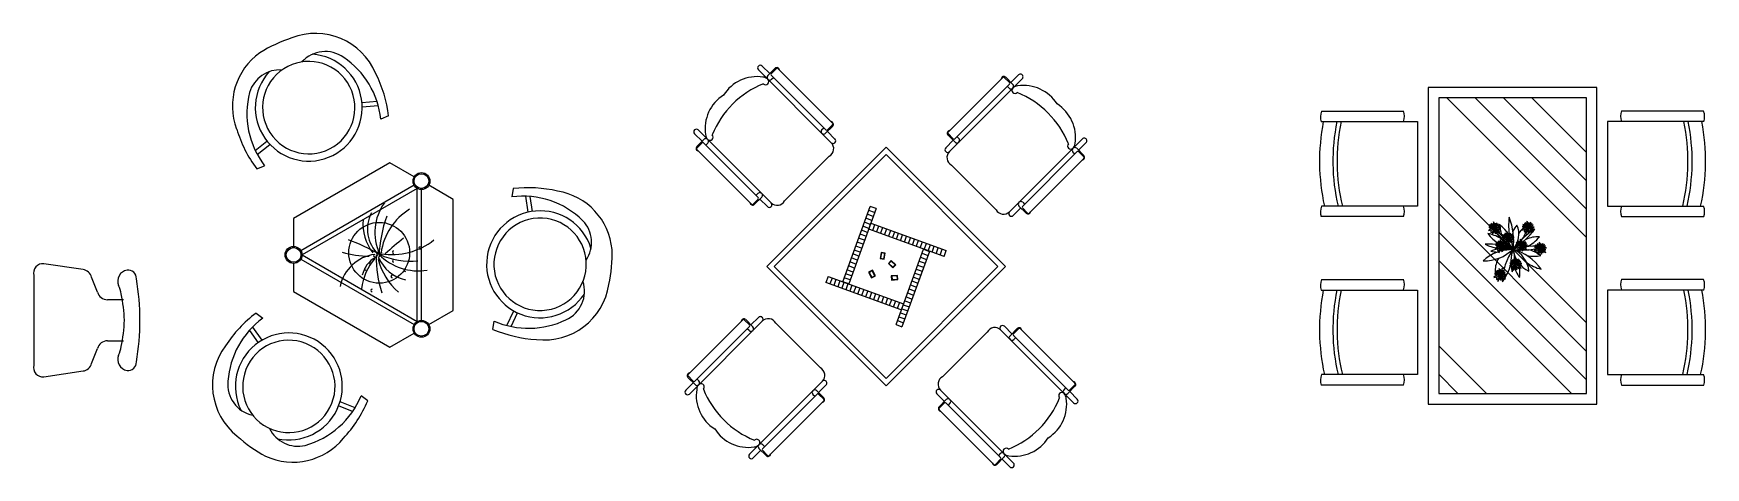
# Model space of a CAD drawing. Header units: inches. Extents: x 10.6 to 53.1, y 11.1 to 35.9.
# Drawn here: x 15.12 to 23.05, y 26.01 to 28.07 of the extents above; entities that cross this region are included whole.
import ezdxf

# ---------------------------------------------------------------- set-up
doc = ezdxf.new("R2010")
doc.units = ezdxf.units.IN
doc.header["$MEASUREMENT"] = 0
for name, color, linetype in [('02', 2, 'Continuous'), ('4', 4, 'Continuous'), ('8', 8, 'Continuous')]:
    doc.layers.add(name, color=color, linetype=linetype)

msp = doc.modelspace()

# ---------------------------------------------------------------- hatches: boundary and pattern name
at = {"layer": '8'}
h = msp.add_hatch(dxfattribs=at)
h.set_pattern_fill('ANSI34', color=256, scale=0.03, angle=180, style=0)
h.set_pattern_definition([(135, (45.5695, 44.8343), (0.404112, 0.404112), []), (135, (45.4348, 44.8343), (0.404112, 0.404112), []), (135, (45.3001, 44.8343), (0.404112, 0.404112), []), (135, (45.1654, 44.8343), (0.404112, 0.404112), [])])
h.paths.add_polyline_path([(22.486, 27.765), (21.786, 27.765), (21.786, 26.365), (22.486, 26.365)])

# ---------------------------------------------------------------- linework, layer by layer
at = {"layer": '02'}
for p, q in [((18.5781, 27.9162), (18.6141, 27.8803)), ((18.906, 27.553), (18.5605, 27.8985)), ((18.6052, 27.8714), (18.6392, 27.9054)), ((18.6213, 27.8801), (18.646, 27.9049)), ((18.8805, 27.6138), (18.6213, 27.873)), ((18.6229, 27.8537), (18.6317, 27.8626)), ((18.9123, 27.6457), (18.6531, 27.9049)), ((19.4598, 27.6036), (19.719, 27.8628)), ((19.4662, 27.511), (19.8117, 27.8565)), ((19.4917, 27.5718), (19.7509, 27.831)), ((19.7509, 27.8381), (19.7261, 27.8628)), ((19.7669, 27.8294), (19.733, 27.8633)), ((19.794, 27.8742), (19.7581, 27.8382)), ((16.7524, 27.7482), (16.6812, 27.7418)), ((19.7492, 27.8117), (19.7404, 27.8206)), ((16.7585, 27.728), (16.6822, 27.7211)), ((16.8073, 27.68), (16.7703, 27.6651)), ((21.2299, 27.7029), (21.6193, 27.7029)), ((23.0421, 27.7029), (22.6528, 27.7029)), ((18.2579, 27.5958), (18.2938, 27.5599)), ((18.6211, 27.268), (18.2755, 27.6135)), ((18.8612, 27.6155), (18.8701, 27.6243)), ((18.8789, 27.5978), (18.9128, 27.6317)), ((18.8876, 27.6138), (18.9123, 27.6386)), ((18.9237, 27.5707), (18.8877, 27.6066)), ((19.4933, 27.5557), (19.4594, 27.5897)), ((19.4846, 27.5718), (19.4598, 27.5965)), ((21.2292, 27.6529), (21.6853, 27.6529)), ((21.6853, 27.6529), (21.6853, 27.2529)), ((22.5868, 27.6529), (22.5868, 27.2529)), ((23.0429, 27.6529), (22.5868, 27.6529)), ((16.1748, 27.5165), (16.2307, 27.5611)), ((16.1845, 27.4977), (16.2443, 27.5454)), ((18.3026, 27.5687), (18.2687, 27.5348)), ((18.2939, 27.5527), (18.2692, 27.5279)), ((18.5284, 27.2617), (18.2692, 27.5209)), ((18.5602, 27.2935), (18.301, 27.5527)), ((18.3203, 27.5511), (18.3115, 27.5422)), ((19.1658, 27.5319), (18.6002, 26.9662)), ((19.7315, 26.9662), (19.1658, 27.5319)), ((19.4485, 27.5286), (19.4845, 27.5646)), ((19.511, 27.5734), (19.5021, 27.5822)), ((19.7512, 27.226), (20.0967, 27.5715)), ((19.812, 27.2515), (20.0712, 27.5107)), ((20.0696, 27.5268), (20.1035, 27.4928)), ((20.0783, 27.5107), (20.103, 27.486)), ((20.1143, 27.5539), (20.0784, 27.5179)), ((16.1823, 27.4292), (16.2193, 27.444)), ((16.8131, 27.458), (16.3569, 27.1946)), ((16.9285, 27.3914), (16.8131, 27.458)), ((18.6847, 27.2777), (18.8964, 27.4894)), ((19.4758, 27.4473), (19.6876, 27.2356)), ((19.8438, 27.2197), (20.103, 27.4789)), ((20.0519, 27.5091), (20.0608, 27.5003)), ((16.9285, 27.3514), (16.3915, 27.0414)), ((17.1131, 27.2848), (16.9978, 27.3514)), ((16.9431, 27.3368), (16.3969, 27.0214)), ((16.9431, 26.706), (16.9431, 27.3368)), ((16.9631, 26.7114), (16.9631, 27.3314)), ((17.1131, 26.758), (17.1131, 27.2848)), ((17.3975, 27.3355), (17.3919, 27.296)), ((17.4558, 27.2994), (17.4672, 27.2237)), ((17.4769, 27.2983), (17.4876, 27.2276)), ((18.5602, 27.2864), (18.5355, 27.2617)), ((18.5763, 27.2951), (18.5424, 27.2612)), ((18.5586, 27.3128), (18.5498, 27.304)), ((18.6034, 27.2504), (18.5675, 27.2863)), ((16.3569, 27.1946), (16.3569, 27.0614)), ((18.9604, 26.8943), (19.0903, 27.2514)), ((19.1185, 27.2412), (18.9886, 26.8841)), ((19.098, 27.1848), (19.0698, 27.195)), ((19.1049, 27.2036), (19.0767, 27.2138)), ((19.1117, 27.2224), (19.0835, 27.2326)), ((19.1185, 27.2412), (19.0903, 27.2514)), ((19.7689, 27.2083), (19.8048, 27.2443)), ((19.796, 27.2531), (19.8299, 27.2192)), ((19.812, 27.2444), (19.8368, 27.2197)), ((19.8136, 27.2708), (19.8225, 27.262)), ((21.6198, 27.2029), (21.2291, 27.2029)), ((21.6853, 27.2529), (21.23, 27.2529)), ((22.5868, 27.2529), (23.0421, 27.2529)), ((22.6522, 27.2029), (23.0429, 27.2029)), ((19.0707, 27.1096), (19.0425, 27.1199)), ((19.0775, 27.1284), (19.0493, 27.1387)), ((19.0843, 27.1472), (19.0561, 27.1575)), ((19.0912, 27.166), (19.063, 27.1762)), ((19.0837, 27.1434), (19.094, 27.1716)), ((19.4408, 27.0135), (19.0837, 27.1434)), ((19.094, 27.1716), (19.4511, 27.0417)), ((19.1025, 27.1366), (19.1128, 27.1648)), ((19.1213, 27.1298), (19.1316, 27.158)), ((19.1401, 27.1229), (19.1504, 27.1511)), ((19.1589, 27.1161), (19.1692, 27.1443)), ((19.1777, 27.1092), (19.188, 27.1374)), ((19.1965, 27.1024), (19.2068, 27.1306)), ((19.2153, 27.0956), (19.2256, 27.1238)), ((19.2341, 27.0887), (19.2444, 27.1169)), ((19.0433, 27.0344), (19.0151, 27.0447)), ((19.0501, 27.0532), (19.0219, 27.0635)), ((19.057, 27.072), (19.0288, 27.0823)), ((19.0638, 27.0908), (19.0356, 27.1011)), ((19.1425, 27.0337), (19.1373, 27.0042)), ((19.1622, 27.0302), (19.1425, 27.0337)), ((19.2131, 26.6912), (19.3431, 27.0483)), ((19.3713, 27.038), (19.2413, 26.6809)), ((19.2529, 27.0819), (19.2632, 27.1101)), ((19.2717, 27.075), (19.2819, 27.1032)), ((19.2905, 27.0682), (19.3007, 27.0964)), ((19.3093, 27.0614), (19.3195, 27.0896)), ((19.3281, 27.0545), (19.3383, 27.0827)), ((19.3431, 27.0483), (19.3713, 27.038)), ((19.3469, 27.0477), (19.3571, 27.0759)), ((19.3657, 27.0408), (19.3759, 27.069)), ((19.3844, 27.034), (19.3947, 27.0622)), ((19.4032, 27.0272), (19.4135, 27.0553)), ((19.422, 27.0203), (19.4323, 27.0485)), ((19.4408, 27.0135), (19.4511, 27.0417)), ((15.3585, 26.9518), (15.1733, 26.9799)), ((16.3569, 26.9814), (16.3569, 26.8482)), ((16.3915, 27.0014), (16.9285, 26.6914)), ((16.3969, 27.0214), (16.9431, 26.706)), ((18.6002, 26.9662), (19.1658, 26.4005)), ((19.0159, 26.9593), (18.9877, 26.9695)), ((19.0228, 26.9781), (18.9946, 26.9883)), ((19.0296, 26.9968), (19.0014, 27.0071)), ((19.0365, 27.0156), (19.0083, 27.0259)), ((19.1373, 27.0042), (19.157, 27.0007)), ((19.1441, 27.0314), (19.1396, 27.0058)), ((19.1396, 27.0058), (19.1554, 27.003)), ((19.1599, 27.0286), (19.1441, 27.0314)), ((19.1554, 27.003), (19.1599, 27.0286)), ((19.157, 27.0007), (19.1622, 27.0302)), ((19.1658, 26.4005), (19.7315, 26.9662)), ((19.1908, 26.9955), (19.1767, 26.9813)), ((19.1767, 26.9813), (19.1979, 26.9601)), ((19.1908, 26.9926), (19.1795, 26.9813)), ((19.1795, 26.9813), (19.1979, 26.9629)), ((19.212, 26.9743), (19.1908, 26.9955)), ((19.2092, 26.9743), (19.1908, 26.9926)), ((19.1979, 26.9629), (19.2092, 26.9743)), ((19.1979, 26.9601), (19.212, 26.9743)), ((19.3157, 26.9731), (19.3439, 26.9628)), ((19.3226, 26.9919), (19.3508, 26.9816)), ((19.3294, 27.0107), (19.3576, 27.0004)), ((19.3363, 27.0295), (19.3645, 27.0192)), ((15.1251, 26.9236), (15.1251, 26.4997)), ((15.4269, 26.8451), (15.3987, 26.9156)), ((18.8909, 26.9189), (18.8806, 26.8907)), ((19.2377, 26.7607), (18.8806, 26.8907)), ((18.8909, 26.9189), (19.2479, 26.7889)), ((18.9096, 26.912), (18.8994, 26.8838)), ((18.9284, 26.9052), (18.9182, 26.877)), ((18.9472, 26.8984), (18.937, 26.8702)), ((18.966, 26.8915), (18.9558, 26.8633)), ((18.9886, 26.8841), (18.9604, 26.8943)), ((18.9954, 26.9029), (18.9672, 26.9131)), ((19.0023, 26.9217), (18.9741, 26.9319)), ((18.9848, 26.8847), (18.9746, 26.8565)), ((19.0091, 26.9405), (18.9809, 26.9507)), ((19.0036, 26.8778), (18.9934, 26.8496)), ((19.101, 26.9487), (19.0834, 26.9392)), ((19.0834, 26.9392), (19.0975, 26.9128)), ((19.1002, 26.946), (19.0861, 26.9384)), ((19.0861, 26.9384), (19.0984, 26.9155)), ((19.0975, 26.9128), (19.1152, 26.9222)), ((19.0984, 26.9155), (19.1125, 26.9231)), ((19.1125, 26.9231), (19.1002, 26.946)), ((19.1152, 26.9222), (19.101, 26.9487)), ((19.2207, 26.9245), (19.1908, 26.9223)), ((19.1908, 26.9223), (19.1923, 26.9024)), ((19.1923, 26.9024), (19.2222, 26.9046)), ((19.2189, 26.9224), (19.193, 26.9205)), ((19.193, 26.9205), (19.1942, 26.9045)), ((19.1942, 26.9045), (19.2201, 26.9064)), ((19.2201, 26.9064), (19.2189, 26.9224)), ((19.2222, 26.9046), (19.2207, 26.9245)), ((19.2815, 26.8791), (19.3097, 26.8689)), ((19.2884, 26.8979), (19.3166, 26.8877)), ((19.2952, 26.9167), (19.3234, 26.9065)), ((19.3021, 26.9355), (19.3303, 26.9252)), ((19.3089, 26.9543), (19.3371, 26.944)), ((21.2299, 26.9048), (21.6193, 26.9048)), ((23.0421, 26.9048), (22.6528, 26.9048)), ((15.5501, 26.8089), (15.4751, 26.8089)), ((16.3569, 26.8482), (16.8131, 26.5848)), ((19.0224, 26.871), (19.0121, 26.8428)), ((19.0412, 26.8642), (19.0309, 26.836)), ((19.06, 26.8573), (19.0497, 26.8291)), ((19.0788, 26.8505), (19.0685, 26.8223)), ((19.0976, 26.8436), (19.0873, 26.8154)), ((19.1164, 26.8368), (19.1061, 26.8086)), ((19.1352, 26.8299), (19.1249, 26.8018)), ((19.154, 26.8231), (19.1437, 26.7949)), ((19.1728, 26.8163), (19.1625, 26.7881)), ((19.1916, 26.8094), (19.1813, 26.7812)), ((19.2103, 26.8026), (19.2001, 26.7744)), ((19.2542, 26.8039), (19.2824, 26.7937)), ((19.261, 26.8227), (19.2892, 26.8125)), ((19.2679, 26.8415), (19.2961, 26.8313)), ((19.2747, 26.8603), (19.3029, 26.8501)), ((21.2292, 26.8548), (21.6853, 26.8548)), ((21.6853, 26.8548), (21.6853, 26.4548)), ((23.0429, 26.8548), (22.5868, 26.8548)), ((22.5868, 26.8548), (22.5868, 26.4548)), ((16.1791, 26.7458), (16.2104, 26.7212)), ((16.9978, 26.6914), (17.1131, 26.758)), ((17.3682, 26.6871), (17.4004, 26.7566)), ((17.3888, 26.6822), (17.4189, 26.7471)), ((18.5613, 26.7255), (18.5254, 26.6896)), ((19.2291, 26.7957), (19.2189, 26.7676)), ((19.2268, 26.7288), (19.255, 26.7185)), ((19.2337, 26.7476), (19.2619, 26.7373)), ((19.2479, 26.7889), (19.2377, 26.7607)), ((19.2405, 26.7664), (19.2687, 26.7561)), ((19.2473, 26.7852), (19.2755, 26.7749)), ((16.1474, 26.6641), (16.1885, 26.6056)), ((16.1619, 26.6795), (16.206, 26.6169)), ((16.8131, 26.5848), (16.9285, 26.6514)), ((17.3022, 26.6688), (17.3079, 26.7082)), ((18.4864, 26.7142), (18.2272, 26.4549)), ((18.579, 26.7078), (18.2335, 26.3623)), ((18.5182, 26.6824), (18.259, 26.4231)), ((18.5182, 26.6894), (18.4934, 26.7142)), ((18.5342, 26.6807), (18.5003, 26.7147)), ((18.5166, 26.663), (18.5077, 26.6719)), ((18.8544, 26.4865), (18.6426, 26.6982)), ((19.2131, 26.6912), (19.2413, 26.6809)), ((19.22, 26.71), (19.2482, 26.6997)), ((19.6455, 26.6562), (19.4338, 26.4444)), ((19.7091, 26.6658), (20.0547, 26.3203)), ((19.7268, 26.6835), (19.7627, 26.6476)), ((19.7539, 26.6387), (19.7878, 26.6727)), ((19.77, 26.6474), (19.7947, 26.6722)), ((19.77, 26.6403), (20.0292, 26.3811)), ((19.8018, 26.6722), (20.061, 26.413)), ((15.3987, 26.5077), (15.4269, 26.5782)), ((15.4751, 26.6144), (15.5501, 26.6144)), ((19.7716, 26.621), (19.7804, 26.6299)), ((15.1733, 26.4434), (15.3585, 26.4715)), ((18.2158, 26.38), (18.2518, 26.4159)), ((18.2606, 26.4071), (18.2267, 26.441)), ((18.2519, 26.4231), (18.2272, 26.4479)), ((18.2783, 26.4247), (18.2694, 26.4336)), ((18.864, 26.4229), (18.5185, 26.0774)), ((18.8817, 26.4052), (18.8457, 26.3693)), ((20.0363, 26.3811), (20.061, 26.4059)), ((21.6198, 26.4048), (21.2291, 26.4048)), ((21.6853, 26.4548), (21.23, 26.4548)), ((22.5868, 26.4548), (23.0421, 26.4548)), ((22.6522, 26.4048), (23.0429, 26.4048)), ((16.6484, 26.2975), (16.5771, 26.3255)), ((16.7088, 26.3299), (16.6774, 26.3545)), ((18.8385, 26.3621), (18.5793, 26.1028)), ((18.8703, 26.3302), (18.6111, 26.071)), ((18.8192, 26.3604), (18.8281, 26.3516)), ((18.8369, 26.3781), (18.8708, 26.3442)), ((18.8456, 26.3621), (18.8703, 26.3373)), ((19.4065, 26.3631), (19.4424, 26.3272)), ((19.4513, 26.3361), (19.4173, 26.3021)), ((19.4242, 26.3808), (19.7697, 26.0353)), ((20.0099, 26.3828), (20.0187, 26.3916)), ((20.0276, 26.3651), (20.0615, 26.399)), ((20.0723, 26.338), (20.0364, 26.3739)), ((16.6369, 26.2798), (16.5703, 26.3058)), ((19.4426, 26.32), (19.4178, 26.2952)), ((19.4178, 26.2882), (19.6771, 26.029)), ((19.4497, 26.32), (19.7089, 26.0608)), ((19.469, 26.3184), (19.4601, 26.3095)), ((18.5362, 26.0597), (18.5721, 26.0956)), ((18.5633, 26.1044), (18.5972, 26.0705)), ((18.5793, 26.0957), (18.6041, 26.071)), ((18.5809, 26.1221), (18.5898, 26.1133)), ((19.7089, 26.0537), (19.6842, 26.029)), ((19.725, 26.0624), (19.691, 26.0285)), ((19.7073, 26.0801), (19.6984, 26.0713)), ((19.752, 26.0177), (19.7161, 26.0536))]:
    msp.add_line(p, q, dxfattribs=at)
for points in [[(22.536, 27.815), (21.736, 27.815), (21.736, 26.315), (22.536, 26.315)], [(22.486, 27.765), (21.786, 27.765), (21.786, 26.365), (22.486, 26.365)], [(19.1658, 26.4358), (19.6962, 26.9662), (19.1658, 27.4965), (18.6355, 26.9662)]]:
    msp.add_lwpolyline(points, close=True, dxfattribs=at)
for points in [[(16.762, 27.0434, 1), (16.762, 27.0314)], [(16.8312, 27.0407, 1), (16.8312, 27.0287)], [(16.9566, 27.06, 1), (16.9566, 27.048)], [(16.6993, 26.961, 1), (16.6993, 26.949)], [(16.7223, 26.9885, 1), (16.7223, 26.9765)], [(16.7422, 27.0242, 1), (16.7422, 27.0122)], [(16.7553, 27.0297, 1), (16.7553, 27.0177)], [(16.7652, 27.0132, 1), (16.7652, 27.0012)], [(16.7751, 27.0325, 1), (16.7751, 27.0205)], [(16.8312, 26.9995, 1), (16.8312, 26.9875)], [(16.8873, 26.9555, 1), (16.8873, 26.9435)], [(16.8246, 26.9252, 1), (16.8246, 26.9132)], [(16.729, 26.8593, 1), (16.729, 26.8473)]]:
    msp.add_lwpolyline(points, format="xyb", dxfattribs=at)
for centre, radius in [((16.9631, 27.3714), 0.04), ((16.9631, 27.3714), 0.035), ((16.7629, 27.0315), 0.1443), ((16.3569, 27.0214), 0.04), ((16.3569, 27.0214), 0.035), ((16.9631, 26.6714), 0.04), ((16.9631, 26.6714), 0.035)]:
    msp.add_circle(centre, radius, dxfattribs=at)
for centre, radius, start, end in [((16.4611, 27.7616), 0.3092, 22.97717, 111.45183), ((16.5586, 27.3956), 0.6868, 107.85703, 121.73529), ((16.5074, 27.8367), 0.1485, 54.01973, 138.22197), ((16.3761, 27.7275), 0.3092, 125.33009, 200.74769), ((16.4288, 27.7192), 0.2534, 137.6433, 86.08157), ((16.4288, 27.7192), 0.2189, 122.76845, 122.76689), ((16.3681, 27.6217), 0.4046, 6.15858, 55.9428), ((18.5693, 27.9073), 0.0125, 45.0051, 225.0051), ((18.648, 27.8965), 0.0125, 4.46931, 135.0051), ((18.6496, 27.9013), 0.005, 45.0051, 135.0051), ((16.2907, 27.7498), 0.1485, 85.50289, 163.62942), ((16.2157, 27.6103), 0.5957, 6.71869, 27.16991), ((18.7498, 27.4243), 0.4406, 112.10018, 157.91003), ((18.554, 27.6787), 0.1875, 81.33147, 147.78906), ((18.5801, 27.8286), 0.0356, 45.0051, 86.3577), ((18.5946, 27.8431), 0.015, 225.0051, 45.0051), ((18.6141, 27.8626), 0.0125, 135.0051, 315.0051), ((18.6248, 27.8766), 0.005, 135.0051, 225.0051), ((19.7241, 27.8545), 0.0125, 45.0051, 175.45707), ((19.7226, 27.8593), 0.005, 45.0051, 135.0051), ((19.7581, 27.8206), 0.0125, 225.0051, 45.0051), ((19.7473, 27.8346), 0.005, 315.0051, 45.0051), ((19.8028, 27.8653), 0.0125, 315.0051, 135.0051), ((16.54, 27.6907), 0.4046, 165.55248, 217.56629), ((18.4953, 27.62), 0.1875, 122.21699, 188.70363), ((19.7775, 27.8011), 0.015, 135.0051, 315.0051), ((19.7921, 27.7866), 0.0356, 93.5955, 135.0051), ((19.6224, 27.3822), 0.4406, 22.10018, 67.91003), ((19.8182, 27.6367), 0.1875, 32.21699, 98.70363), ((19.8769, 27.578), 0.1875, 351.33147, 57.78906), ((21.3033, 27.6768), 0.0779, 160.45349, 197.9116), ((21.5457, 27.6775), 0.0779, 342.27744, 19.7376), ((22.7264, 27.6775), 0.0779, 160.2624, 197.72256), ((22.9688, 27.6768), 0.0779, 342.0884, 19.54651), ((16.6581, 27.7878), 0.5957, 196.55496, 217.00617), ((18.2667, 27.6047), 0.0125, 45.0051, 225.0051), ((18.3455, 27.5939), 0.0356, 183.5955, 225.0051), ((18.3309, 27.5794), 0.015, 225.0051, 45.0051), ((18.8701, 27.6066), 0.0125, 135.0051, 315.0051), ((18.8841, 27.6174), 0.005, 225.0051, 315.0051), ((18.904, 27.6406), 0.0125, 315.0051, 85.45708), ((18.9088, 27.6421), 0.005, 315.0051, 45.0051), ((19.4682, 27.5985), 0.0125, 94.4693, 225.0051), ((19.4634, 27.6001), 0.005, 135.0051, 225.0051), ((22.2048, 27.4651), 0.9839, 168.99821, 192.45616), ((22.2182, 27.4651), 0.9339, 168.40125, 193.13464), ((22.2182, 27.4651), 0.9139, 168.14378, 193.42739), ((22.0539, 27.4651), 0.9139, 346.57261, 11.85622), ((22.0539, 27.4651), 0.9339, 346.86536, 11.59875), ((22.0673, 27.4651), 0.9839, 347.54384, 11.00179), ((18.2775, 27.526), 0.0125, 135.0051, 265.45707), ((18.2727, 27.5244), 0.005, 135.0051, 225.0051), ((18.2975, 27.5492), 0.005, 45.0051, 135.0051), ((18.3115, 27.5599), 0.0125, 315.0051, 135.0051), ((18.8777, 27.5247), 0.04, 297.84757, 45.0051), ((18.9148, 27.5619), 0.0125, 225.0051, 45.0051), ((19.4574, 27.5198), 0.0125, 135.0051, 315.0051), ((19.4945, 27.4827), 0.04, 135.0051, 242.17106), ((19.4881, 27.5753), 0.005, 225.0051, 315.0051), ((19.5021, 27.5646), 0.0125, 225.0051, 45.0051), ((20.0413, 27.5374), 0.015, 135.0051, 315.0051), ((20.0608, 27.5179), 0.0125, 45.0051, 225.0051), ((20.0267, 27.552), 0.0356, 315.0051, 356.3577), ((20.0748, 27.5072), 0.005, 45.0051, 135.0051), ((20.1055, 27.5627), 0.0125, 315.0051, 135.0051), ((20.0947, 27.484), 0.0125, 274.46931, 45.0051), ((20.0995, 27.4825), 0.005, 315.0051, 45.0051), ((17.4452, 26.8949), 0.4046, 45.55248, 97.56629), ((17.4702, 26.7442), 0.5957, 76.55496, 97.00617), ((17.559, 27.0184), 0.3092, 5.33009, 80.74769), ((18.5675, 27.304), 0.0125, 315.0051, 135.0051), ((18.5567, 27.29), 0.005, 315.0051, 45.0051), ((18.6493, 27.2963), 0.04, 225.0051, 332.17106), ((19.8048, 27.2619), 0.0125, 45.0051, 225.0051), ((16.8761, 27.145), 0.1688, 152.99086, 225.91017), ((16.9764, 27.1284), 0.2344, 143.32313, 205.76326), ((17.4037, 26.9911), 0.6422, 160.5249, 177.82437), ((17.0564, 26.9927), 0.2873, 121.31505, 172.13779), ((17.5254, 26.977), 0.2534, 17.6433, 326.08157), ((17.5254, 26.977), 0.2189, 2.76845, 2.76689), ((18.5335, 27.27), 0.0125, 184.4693, 315.0051), ((18.532, 27.2652), 0.005, 225.0051, 315.0051), ((18.6122, 27.2592), 0.0125, 225.0051, 45.0051), ((19.7229, 27.2543), 0.04, 207.84757, 315.0051), ((19.76, 27.2172), 0.0125, 135.0051, 315.0051), ((19.8156, 27.2479), 0.005, 135.0051, 225.0051), ((19.8387, 27.228), 0.0125, 225.0051, 355.45708), ((19.8403, 27.2232), 0.005, 225.0051, 315.0051), ((21.3033, 27.2266), 0.0779, 160.2624, 197.72256), ((21.5457, 27.2265), 0.0779, 342.27744, 19.7376), ((22.7264, 27.2265), 0.0779, 160.2624, 197.72256), ((22.9688, 27.2266), 0.0779, 342.27744, 19.7376), ((16.9183, 27.1719), 0.2328, 175.87406, 216.95584), ((17.621, 27.0812), 0.1485, 325.50289, 43.62942), ((16.7233, 27.5053), 0.4899, 253.85612, 269.11051), ((16.3444, 26.3292), 0.8104, 58.98728, 70.36101), ((16.8213, 27.3479), 0.3252, 261.24958, 308.23328), ((18.0051, 25.7105), 1.79, 129.04877, 132.6799), ((17.1803, 27.0264), 0.6868, 347.85703, 1.73529), ((15.1682, 26.9354), 0.0447, 83.45699, 195.3118), ((16.7656, 26.8325), 0.1926, 96.99045, 168.02836), ((16.9368, 26.8338), 0.2588, 138.7581, 173.8624), ((16.8064, 26.8995), 0.1262, 118.89012, 168.45792), ((17.2509, 27.0036), 0.5024, 178.32856, 198.729), ((16.9324, 27.0877), 0.1904, 204.09558, 256.29534), ((17.0424, 27.0674), 0.2913, 193.04524, 229.77663), ((16.9473, 27.2057), 0.2597, 224.48606, 279.37622), ((16.9108, 27.3371), 0.3455, 245.08876, 275.96372), ((15.3527, 26.9049), 0.0473, 13.14043, 82.91394), ((15.5744, 26.8978), 0.0516, 97.61867, 204.24753), ((15.3816, 26.811), 0.1598, 9.1669, 24.24753), ((15.5727, 26.9102), 0.0391, 357.86279, 97.61867), ((14.445, 26.7116), 1.1834, 350.41195, 9.58803), ((17.5461, 26.9278), 0.3092, 262.97717, 351.45183), ((17.5879, 26.8502), 0.1485, 294.01973, 18.22197), ((21.3033, 26.8788), 0.0779, 160.45349, 197.9116), ((21.5457, 26.8795), 0.0779, 342.27744, 19.7376), ((22.7264, 26.8795), 0.0779, 160.2624, 197.72256), ((22.9688, 26.8788), 0.0779, 342.0884, 19.54651), ((15.4751, 26.8592), 0.0503, 196.28801, 270), ((14.8406, 26.6855), 0.715, 2.09341, 12.18431), ((22.2048, 26.6671), 0.9839, 168.99821, 192.45616), ((22.2182, 26.6671), 0.9339, 168.40125, 193.13464), ((22.2182, 26.6671), 0.9139, 168.14378, 193.42739), ((22.0539, 26.6671), 0.9139, 346.57261, 11.85622), ((22.0539, 26.6671), 0.9339, 346.86536, 11.59875), ((22.0673, 26.6671), 0.9839, 347.54384, 11.00179), ((16.5352, 26.2683), 0.5957, 126.71869, 147.16991), ((16.4492, 26.3945), 0.4046, 126.15858, 175.9428), ((18.4914, 26.7058), 0.0125, 45.0051, 175.45708), ((18.5701, 26.7167), 0.0125, 315.0051, 135.0051), ((18.6073, 26.6795), 0.04, 27.84757, 135.0051), ((14.8406, 26.7378), 0.715, 347.81569, 357.90659), ((16.3344, 26.3983), 0.2534, 257.6433, 206.08157), ((17.5377, 27.216), 0.5957, 246.71869, 267.16991), ((17.4714, 27.0783), 0.4046, 246.15858, 295.9428), ((18.4899, 26.7106), 0.005, 45.0051, 135.0051), ((18.5254, 26.6719), 0.0125, 225.0051, 45.0051), ((18.5146, 26.6859), 0.005, 315.0051, 45.0051), ((19.6809, 26.6375), 0.04, 45.0051, 152.17106), ((19.718, 26.6746), 0.0125, 45.0051, 225.0051), ((19.7627, 26.6299), 0.0125, 135.0051, 315.0051), ((19.7735, 26.6439), 0.005, 135.0051, 225.0051), ((19.7967, 26.6638), 0.0125, 4.4693, 135.0051), ((19.7982, 26.6686), 0.005, 45.0051, 135.0051), ((15.4751, 26.5641), 0.0503, 90, 163.71199), ((15.3816, 26.6123), 0.1598, 335.75247, 350.8331), ((16.2815, 26.4051), 0.3092, 142.97717, 231.45183), ((16.3344, 26.3983), 0.2189, 242.76845, 242.76689), ((15.1682, 26.4878), 0.0447, 164.6882, 276.54301), ((15.3527, 26.5184), 0.0473, 277.08606, 346.85957), ((15.5744, 26.5255), 0.0516, 155.75247, 262.38133), ((15.5727, 26.5131), 0.0391, 262.38133, 2.13721), ((18.8357, 26.4512), 0.04, 315.0051, 62.17106), ((16.1933, 26.4076), 0.1485, 174.01973, 258.22197), ((18.2355, 26.4498), 0.0125, 94.46931, 225.0051), ((18.2307, 26.4514), 0.005, 135.0051, 225.0051), ((18.2554, 26.4266), 0.005, 225.0051, 315.0051), ((18.2694, 26.4159), 0.0125, 225.0051, 45.0051), ((18.3035, 26.3819), 0.0356, 135.0051, 176.3577), ((18.2889, 26.3964), 0.015, 315.0051, 135.0051), ((18.8728, 26.414), 0.0125, 315.0051, 135.0051), ((19.4525, 26.4091), 0.04, 117.84757, 225.0051), ((20.0527, 26.4079), 0.0125, 315.0051, 85.45707), ((20.0575, 26.4094), 0.005, 315.0051, 45.0051), ((21.3033, 26.4285), 0.0779, 160.2624, 197.72256), ((21.5457, 26.4285), 0.0779, 342.27744, 19.7376), ((22.7264, 26.4285), 0.0779, 160.2624, 197.72256), ((22.9688, 26.4285), 0.0779, 342.27744, 19.7376), ((16.3034, 26.5089), 0.4046, 285.55248, 337.56629), ((16.1603, 26.5626), 0.5957, 316.55496, 337.00617), ((18.2247, 26.3711), 0.0125, 135.0051, 315.0051), ((18.4533, 26.3558), 0.1875, 171.33147, 237.78906), ((18.7078, 26.5516), 0.4406, 202.10018, 247.91003), ((18.8281, 26.3693), 0.0125, 45.0051, 225.0051), ((18.8421, 26.3585), 0.005, 45.0051, 135.0051), ((18.862, 26.3353), 0.0125, 274.4693, 45.0051), ((18.8668, 26.3338), 0.005, 315.0051, 45.0051), ((19.4154, 26.372), 0.0125, 45.0051, 225.0051), ((19.4461, 26.3165), 0.005, 45.0051, 135.0051), ((19.4601, 26.3272), 0.0125, 315.0051, 135.0051), ((19.5804, 26.5096), 0.4406, 292.10018, 337.91003), ((19.8349, 26.3138), 0.1875, 302.21699, 8.70363), ((19.9993, 26.3545), 0.015, 45.0051, 225.0051), ((20.0187, 26.3739), 0.0125, 135.0051, 315.0051), ((19.9847, 26.3399), 0.0356, 3.5955, 45.0051), ((20.0327, 26.3847), 0.005, 225.0051, 315.0051), ((20.0635, 26.3292), 0.0125, 225.0051, 45.0051), ((19.4262, 26.2933), 0.0125, 135.0051, 265.45708), ((19.4214, 26.2917), 0.005, 135.0051, 225.0051), ((16.5497, 26.6725), 0.6868, 227.85703, 241.73529), ((16.3769, 26.2635), 0.1485, 205.50289, 283.62942), ((18.512, 26.2971), 0.1875, 212.21699, 278.70363), ((16.3535, 26.3486), 0.3092, 245.33009, 320.74769), ((18.5381, 26.1473), 0.0356, 273.5955, 315.0051), ((18.5527, 26.1327), 0.015, 315.0051, 135.0051), ((18.5721, 26.1133), 0.0125, 45.0051, 225.0051), ((18.5829, 26.0993), 0.005, 135.0051, 225.0051), ((19.7161, 26.0713), 0.0125, 315.0051, 135.0051), ((19.7356, 26.0907), 0.015, 45.0051, 225.0051), ((19.7762, 26.2551), 0.1875, 261.33147, 327.78906), ((18.5274, 26.0685), 0.0125, 135.0051, 315.0051), ((18.6061, 26.0793), 0.0125, 225.0051, 355.45707), ((18.6076, 26.0745), 0.005, 225.0051, 315.0051), ((19.6822, 26.0373), 0.0125, 184.46931, 315.0051), ((19.6806, 26.0325), 0.005, 225.0051, 315.0051), ((19.7054, 26.0573), 0.005, 315.0051, 45.0051), ((19.7501, 26.1053), 0.0356, 225.0051, 266.3577), ((19.7609, 26.0265), 0.0125, 225.0051, 45.0051)]:
    msp.add_arc(centre, radius, start, end, dxfattribs=at)
at = {"layer": '4'}
for centre, radius, start, end in [((22.4149, 27.16), 0.2976, 172.30088, 189.71393), ((21.8441, 27.0882), 0.2976, 352.30088, 22.02555), ((22.1783, 27.2468), 0.2023, 217.80839, 258.79464), ((21.9792, 26.9243), 0.2023, 60.60732, 78.79464), ((22.0492, 27.1082), 0.0405, 89.15645, 133.43764), ((22.022, 27.178), 0.0405, 269.15645, 313.43764), ((22.0275, 27.0999), 0.0537, 65.37322, 94.46089), ((22.0457, 27.2022), 0.0537, 245.37322, 274.46089), ((22.0577, 27.1883), 0.0405, 217.80839, 258.79464), ((22.0179, 27.1238), 0.0405, 60.60732, 78.79464), ((22.0423, 27.1119), 0.0375, 78.46215, 111.54354), ((22.0361, 27.1835), 0.0375, 258.46215, 268.29807), ((22.0794, 27.1952), 0.0551, 211.28949, 237.55206), ((22.0028, 27.12), 0.0551, 31.28949, 57.55206), ((22.0528, 27.1289), 0.02, 145.6133, 182.65368), ((22.0299, 27.1477), 0.02, 278.55208, 306.30235), ((22.0176, 27.1461), 0.0323, 4.47628, 53.76342), ((22.0689, 27.1747), 0.0323, 184.47628, 205.35573), ((22.095, 27.1167), 0.0553, 144.66649, 178.96531), ((21.9946, 27.1496), 0.0553, 324.66649, 343.95593), ((22.105, 27.171), 0.0595, 172.30088, 189.71393), ((21.9909, 27.1566), 0.0595, 352.30088, 22.02555), ((22.0799, 27.1368), 0.0323, 158.55607, 197.25424), ((22.019, 27.1391), 0.0323, 338.55607, 17.25424), ((22.0691, 27.1574), 0.0212, 138.05466, 156.71607), ((22.0341, 27.1628), 0.0212, 318.05466, 24.46723), ((22.0104, 27.2116), 0.0743, 302.08972, 323.74375), ((22.1097, 27.1047), 0.0743, 122.08972, 143.74375), ((22.0703, 27.0779), 0.0736, 82.53744, 106.15306), ((22.0594, 27.2216), 0.0736, 262.53744, 286.15306), ((22.0752, 27.1513), 0.0255, 185.89601, 246.10193), ((22.0395, 27.1254), 0.0255, 5.89601, 66.10193), ((22.0372, 27.1031), 0.0473, 34.27375, 74.50973), ((22.0861, 27.1427), 0.0367, 195.54423, 214.46172), ((21.9035, 26.9052), 0.2755, 31.28949, 57.55206), ((22.2868, 27.2809), 0.2755, 211.28949, 237.55206), ((22.0816, 27.1461), 0.0319, 124.96634, 145.81456), ((22.0196, 27.1279), 0.0367, 350.74151, 11.17469), ((22.0316, 27.1748), 0.0319, 331.30744, 355.38561), ((22.074, 27.1299), 0.0306, 88.59558, 113.61242), ((22.0889, 27.1753), 0.0473, 236.31237, 254.50973), ((22.0506, 27.1792), 0.0306, 293.44868, 322.2657), ((22.0695, 27.1743), 0.0323, 258.71287, 281.75798), ((22.0564, 27.117), 0.0323, 52.47084, 74.98088), ((22.2345, 27.1786), 0.1615, 184.47628, 205.35573), ((21.978, 27.0358), 0.1615, 4.47628, 53.76342), ((22.0814, 27.0767), 0.0405, 60.60732, 78.79464), ((22.1213, 27.1412), 0.0405, 217.80839, 258.79464), ((22.143, 27.148), 0.0551, 211.28949, 237.55206), ((22.0663, 27.0729), 0.0551, 31.28949, 57.55206), ((22.1325, 27.1275), 0.0323, 184.47628, 205.35573), ((22.0812, 27.099), 0.0323, 4.47628, 53.76342), ((22.1686, 27.1238), 0.0595, 172.30088, 189.71393), ((22.0544, 27.1094), 0.0595, 352.30088, 22.02555), ((22.1327, 27.1103), 0.0212, 138.05466, 156.71607), ((22.0976, 27.1156), 0.0212, 318.05466, 24.46723), ((22.074, 27.1644), 0.0743, 302.08972, 323.74375), ((22.1733, 27.0575), 0.0743, 122.08972, 143.74375), ((22.1452, 27.0989), 0.0319, 124.96634, 145.81456), ((22.0952, 27.1276), 0.0319, 331.30744, 355.38561), ((22.1376, 27.0827), 0.0306, 88.59558, 113.61242), ((22.1142, 27.1321), 0.0306, 293.44868, 322.2657), ((22.2355, 27.0923), 0.106, 138.05466, 156.71607), ((22.0602, 27.1192), 0.106, 318.05466, 24.46723), ((21.9417, 27.363), 0.3714, 302.08972, 323.74375), ((22.4385, 26.8287), 0.3714, 122.08972, 143.74375), ((22.2978, 27.0355), 0.1593, 124.96634, 145.81456), ((22.181, 27.1808), 0.0405, 269.15645, 313.43764), ((22.2082, 27.1109), 0.0405, 89.15645, 133.43764), ((22.1864, 27.1026), 0.0537, 65.37322, 94.46089), ((22.2046, 27.2049), 0.0537, 245.37322, 274.46089), ((22.2166, 27.1911), 0.0405, 217.80839, 258.79464), ((22.1768, 27.1266), 0.0405, 60.60732, 78.79464), ((22.0477, 27.1789), 0.1593, 331.30744, 355.38561), ((22.2013, 27.1146), 0.0375, 78.46215, 111.54354), ((22.195, 27.1863), 0.0375, 258.46215, 268.29807), ((22.2383, 27.1979), 0.0551, 211.28949, 237.55206), ((22.1617, 27.1228), 0.0551, 31.28949, 57.55206), ((22.2117, 27.1316), 0.02, 145.6133, 182.65368), ((22.1888, 27.1505), 0.02, 278.55208, 306.30235), ((22.2279, 27.1774), 0.0323, 184.47628, 205.35573), ((22.1766, 27.1489), 0.0323, 4.47628, 53.76342), ((22.2539, 27.1194), 0.0553, 144.66649, 178.96531), ((22.1535, 27.1524), 0.0553, 324.66649, 343.95593), ((22.2639, 27.1737), 0.0595, 172.30088, 189.71393), ((22.1498, 27.1594), 0.0595, 352.30088, 22.02555), ((22.2389, 27.1396), 0.0323, 158.55607, 197.25424), ((22.1779, 27.1418), 0.0323, 338.55607, 17.25424), ((22.2281, 27.1602), 0.0212, 138.05466, 156.71607), ((22.193, 27.1656), 0.0212, 318.05466, 24.46723), ((22.1693, 27.2143), 0.0743, 302.08972, 323.74375), ((22.2687, 27.1074), 0.0743, 122.08972, 143.74375), ((22.2293, 27.0807), 0.0736, 82.53744, 106.15306), ((22.2183, 27.2244), 0.0736, 262.53744, 286.15306), ((22.2341, 27.154), 0.0255, 185.89601, 246.10193), ((22.1985, 27.1281), 0.0255, 5.89601, 66.10193), ((22.1961, 27.1058), 0.0473, 34.27375, 74.50973), ((22.245, 27.1455), 0.0367, 195.54423, 214.46172), ((22.2405, 27.1488), 0.0319, 124.96634, 145.81456), ((22.1785, 27.1306), 0.0367, 350.74151, 11.17469), ((22.1905, 27.1775), 0.0319, 331.30744, 355.38561), ((22.233, 27.1327), 0.0306, 88.59558, 113.61242), ((22.2479, 27.178), 0.0473, 236.31237, 254.50973), ((22.2095, 27.182), 0.0306, 293.44868, 322.2657), ((22.2285, 27.177), 0.0323, 258.71287, 281.75798), ((22.2154, 27.1198), 0.0323, 52.47084, 74.98088), ((21.9999, 27.1953), 0.2023, 269.15645, 313.43764), ((22.136, 26.8461), 0.2023, 89.15645, 133.43764), ((22.0272, 26.8044), 0.2684, 65.37322, 94.46089), ((22.1181, 27.3159), 0.2684, 245.37322, 274.46089), ((22.1015, 26.8646), 0.1876, 78.46215, 111.54354), ((22.0701, 27.2228), 0.1876, 258.46215, 268.29807), ((22.081, 27.0222), 0.0405, 89.15645, 133.43764), ((22.0538, 27.092), 0.0405, 269.15645, 313.43764), ((22.0593, 27.0139), 0.0537, 65.37322, 94.46089), ((22.0775, 27.1162), 0.0537, 245.37322, 274.46089), ((22.0895, 27.1023), 0.0405, 217.80839, 258.79464), ((22.0497, 27.0378), 0.0405, 60.60732, 78.79464), ((22.0741, 27.0259), 0.0375, 78.46215, 111.54354), ((22.0679, 27.0975), 0.0375, 258.46215, 268.29807), ((22.1112, 27.1092), 0.0551, 211.28949, 237.55206), ((22.0345, 27.034), 0.0551, 31.28949, 57.55206), ((22.0846, 27.0429), 0.02, 145.6133, 182.65368), ((22.0617, 27.0617), 0.02, 278.55208, 306.30235), ((22.0494, 27.0601), 0.0323, 4.47628, 53.76342), ((22.1007, 27.0887), 0.0323, 184.47628, 205.35573), ((22.1267, 27.0307), 0.0553, 144.66649, 178.96531), ((22.0263, 27.0636), 0.0553, 324.66649, 343.95593), ((22.1368, 27.085), 0.0595, 172.30088, 189.71393), ((22.0227, 27.0706), 0.0595, 352.30088, 22.02555), ((22.1117, 27.0508), 0.0323, 158.55607, 197.25424), ((22.0507, 27.0531), 0.0323, 338.55607, 17.25424), ((22.1009, 27.0714), 0.0212, 138.05466, 156.71607), ((22.0659, 27.0768), 0.0212, 318.05466, 24.46723), ((22.0422, 27.1256), 0.0743, 302.08972, 323.74375), ((22.1415, 27.0187), 0.0743, 122.08972, 143.74375), ((22.1021, 26.9919), 0.0736, 82.53744, 106.15306), ((22.0912, 27.1356), 0.0736, 262.53744, 286.15306), ((22.107, 27.0653), 0.0255, 185.89601, 246.10193), ((22.0713, 27.0394), 0.0255, 5.89601, 66.10193), ((22.069, 27.0171), 0.0473, 34.27375, 74.50973), ((22.1179, 27.0567), 0.0367, 195.54423, 214.46172), ((22.0856, 27.1309), 0.0405, 269.15645, 313.43764), ((22.1128, 27.061), 0.0405, 89.15645, 133.43764), ((22.0911, 27.0527), 0.0537, 65.37322, 94.46089), ((22.1092, 27.155), 0.0537, 245.37322, 274.46089), ((22.1134, 27.0601), 0.0319, 124.96634, 145.81456), ((22.0514, 27.0419), 0.0367, 350.74151, 11.17469), ((22.3645, 26.8885), 0.2765, 144.66649, 178.96531), ((22.0634, 27.0888), 0.0319, 331.30744, 355.38561), ((22.1059, 27.0647), 0.0375, 78.46215, 111.54354), ((22.0996, 27.1364), 0.0375, 258.46215, 268.29807), ((22.1058, 27.0439), 0.0306, 88.59558, 113.61242), ((22.1207, 27.0893), 0.0473, 236.31237, 254.50973), ((22.0824, 27.0932), 0.0306, 293.44868, 322.2657), ((22.1013, 27.0883), 0.0323, 258.71287, 281.75798), ((22.1164, 27.0817), 0.02, 145.6133, 182.65368), ((22.0935, 27.1006), 0.02, 278.55208, 306.30235), ((22.0882, 27.031), 0.0323, 52.47084, 74.98088), ((22.1585, 27.0695), 0.0553, 144.66649, 178.96531), ((22.0581, 27.1025), 0.0553, 324.66649, 343.95593), ((22.1435, 27.0897), 0.0323, 158.55607, 197.25424), ((22.0825, 27.0919), 0.0323, 338.55607, 17.25424), ((22.1339, 27.0308), 0.0736, 82.53744, 106.15306), ((22.123, 27.1745), 0.0736, 262.53744, 286.15306), ((22.1387, 27.1041), 0.0255, 185.89601, 246.10193), ((22.1031, 27.0782), 0.0255, 5.89601, 66.10193), ((22.1008, 27.0559), 0.0473, 34.27375, 74.50973), ((22.1496, 27.0956), 0.0367, 195.54423, 214.46172), ((22.0831, 27.0807), 0.0367, 350.74151, 11.17469), ((22.1525, 27.1281), 0.0473, 236.31237, 254.50973), ((22.1331, 27.1271), 0.0323, 258.71287, 281.75798), ((22.2895, 26.9892), 0.1617, 158.55607, 197.25424), ((22.12, 27.0698), 0.0323, 52.47084, 74.98088), ((21.9846, 27.0004), 0.1617, 338.55607, 17.25424), ((22.2414, 26.6948), 0.3681, 82.53744, 106.15306), ((22.1868, 27.4133), 0.3681, 262.53744, 286.15306), ((22.2656, 27.0614), 0.1273, 185.89601, 246.10193), ((22.0874, 26.932), 0.1273, 5.89601, 66.10193), ((22.0758, 26.8204), 0.2365, 34.27375, 74.50973), ((22.1492, 27.0946), 0.0405, 269.15645, 313.43764), ((22.1764, 27.0247), 0.0405, 89.15645, 133.43764), ((22.1546, 27.0164), 0.0537, 65.37322, 94.46089), ((22.1728, 27.1187), 0.0537, 245.37322, 274.46089), ((22.1849, 27.1049), 0.0405, 217.80839, 258.79464), ((22.145, 27.0404), 0.0405, 60.60732, 78.79464), ((22.1695, 27.0284), 0.0375, 78.46215, 111.54354), ((22.1632, 27.1001), 0.0375, 258.46215, 268.29807), ((22.2066, 27.1117), 0.0551, 211.28949, 237.55206), ((22.1299, 27.0365), 0.0551, 31.28949, 57.55206), ((22.18, 27.0454), 0.02, 145.6133, 182.65368), ((22.1571, 27.0642), 0.02, 278.55208, 306.30235), ((22.1448, 27.0626), 0.0323, 4.47628, 53.76342), ((22.1961, 27.0912), 0.0323, 184.47628, 205.35573), ((22.2221, 27.0332), 0.0553, 144.66649, 178.96531), ((22.1217, 27.0662), 0.0553, 324.66649, 343.95593), ((22.2322, 27.0875), 0.0595, 172.30088, 189.71393), ((22.118, 27.0731), 0.0595, 352.30088, 22.02555), ((22.2071, 27.0533), 0.0323, 158.55607, 197.25424), ((22.1461, 27.0556), 0.0323, 338.55607, 17.25424), ((22.1963, 27.074), 0.0212, 138.05466, 156.71607), ((22.1612, 27.0793), 0.0212, 318.05466, 24.46723), ((22.2369, 27.0212), 0.0743, 122.08972, 143.74375), ((22.1375, 27.1281), 0.0743, 302.08972, 323.74375), ((22.1975, 26.9945), 0.0736, 82.53744, 106.15306), ((22.1866, 27.1382), 0.0736, 262.53744, 286.15306), ((22.1644, 27.0196), 0.0473, 34.27375, 74.50973), ((22.2023, 27.0678), 0.0255, 185.89601, 246.10193), ((22.1667, 27.0419), 0.0255, 5.89601, 66.10193), ((22.2132, 27.0593), 0.0367, 195.54423, 214.46172), ((22.2087, 27.0626), 0.0319, 124.96634, 145.81456), ((22.1467, 27.0444), 0.0367, 350.74151, 11.17469), ((22.1587, 27.0913), 0.0319, 331.30744, 355.38561), ((22.2012, 27.0464), 0.0306, 88.59558, 113.61242), ((22.2161, 27.0918), 0.0473, 236.31237, 254.50973), ((22.1777, 27.0958), 0.0306, 293.44868, 322.2657), ((22.1967, 27.0908), 0.0323, 258.71287, 281.75798), ((22.1836, 27.0335), 0.0323, 52.47084, 74.98088), ((22.26, 26.9547), 0.153, 88.59558, 113.61242), ((22.1428, 27.2013), 0.153, 293.44868, 322.2657), ((22.1719, 26.8902), 0.1615, 52.47084, 74.98088), ((22.2392, 27.0814), 0.0405, 269.15645, 313.43764), ((22.2665, 27.0116), 0.0405, 89.15645, 133.43764), ((22.2447, 27.0033), 0.0537, 65.37322, 94.46089), ((22.2629, 27.1056), 0.0537, 245.37322, 274.46089), ((22.2749, 27.0918), 0.0405, 217.80839, 258.79464), ((22.2351, 27.0273), 0.0405, 60.60732, 78.79464), ((22.2595, 27.0153), 0.0375, 78.46215, 111.54354), ((22.2533, 27.087), 0.0375, 258.46215, 268.29807), ((22.22, 27.0234), 0.0551, 31.28949, 57.55206), ((22.2966, 27.0986), 0.0551, 211.28949, 237.55206), ((22.27, 27.0323), 0.02, 145.6133, 182.65368), ((22.2471, 27.0511), 0.02, 278.55208, 306.30235), ((22.2348, 27.0495), 0.0323, 4.47628, 53.76342), ((22.2861, 27.0781), 0.0323, 184.47628, 205.35573), ((22.3122, 27.0201), 0.0553, 144.66649, 178.96531), ((22.2118, 27.0531), 0.0553, 324.66649, 343.95593), ((22.3222, 27.0744), 0.0595, 172.30088, 189.71393), ((22.2081, 27.06), 0.0595, 352.30088, 22.02555), ((22.2971, 27.0402), 0.0323, 158.55607, 197.25424), ((22.2362, 27.0425), 0.0323, 338.55607, 17.25424), ((22.2863, 27.0608), 0.0212, 138.05466, 156.71607), ((22.2513, 27.0662), 0.0212, 318.05466, 24.46723), ((22.327, 27.0081), 0.0743, 122.08972, 143.74375), ((22.2276, 27.115), 0.0743, 302.08972, 323.74375), ((22.2875, 26.9814), 0.0736, 82.53744, 106.15306), ((22.2766, 27.1251), 0.0736, 262.53744, 286.15306), ((22.2924, 27.0547), 0.0255, 185.89601, 246.10193), ((22.2567, 27.0288), 0.0255, 5.89601, 66.10193), ((22.2544, 27.0065), 0.0473, 34.27375, 74.50973), ((22.3033, 27.0462), 0.0367, 195.54423, 214.46172), ((22.2988, 27.0495), 0.0319, 124.96634, 145.81456), ((22.2368, 27.0313), 0.0367, 350.74151, 11.17469), ((22.2488, 27.0782), 0.0319, 331.30744, 355.38561), ((22.2912, 27.0333), 0.0306, 88.59558, 113.61242), ((22.3061, 27.0787), 0.0473, 236.31237, 254.50973), ((22.2678, 27.0826), 0.0306, 293.44868, 322.2657), ((22.2867, 27.0777), 0.0323, 258.71287, 281.75798), ((22.2736, 27.0204), 0.0323, 52.47084, 74.98088), ((22.1538, 26.9497), 0.0998, 145.6133, 182.65368), ((22.0393, 27.0437), 0.0998, 278.55208, 306.30235), ((22.1315, 26.9487), 0.0595, 172.30088, 189.71393), ((22.0174, 26.9343), 0.0595, 352.30088, 22.02555), ((21.8626, 27.0534), 0.2765, 324.66649, 343.95593), ((22.1499, 26.9376), 0.0405, 89.15645, 133.43764), ((22.1227, 27.0075), 0.0405, 269.15645, 313.43764), ((22.1281, 26.9293), 0.0537, 65.37322, 94.46089), ((22.1463, 27.0316), 0.0537, 245.37322, 274.46089), ((22.1185, 26.9533), 0.0405, 60.60732, 78.79464), ((22.1584, 27.0178), 0.0405, 217.80839, 258.79464), ((22.143, 26.9414), 0.0375, 78.46215, 111.54354), ((22.1367, 27.013), 0.0375, 258.46215, 268.29807), ((22.1801, 27.0246), 0.0551, 211.28949, 237.55206), ((22.1034, 26.9495), 0.0551, 31.28949, 57.55206), ((22.1535, 26.9584), 0.02, 145.6133, 182.65368), ((22.1306, 26.9772), 0.02, 278.55208, 306.30235), ((22.1183, 26.9756), 0.0323, 4.47628, 53.76342), ((22.1696, 27.0042), 0.0323, 184.47628, 205.35573), ((22.1956, 26.9461), 0.0553, 144.66649, 178.96531), ((22.0952, 26.9791), 0.0553, 324.66649, 343.95593), ((22.3202, 27.0188), 0.1836, 195.54423, 214.46172), ((22.2057, 27.0004), 0.0595, 172.30088, 189.71393), ((22.0915, 26.9861), 0.0595, 352.30088, 22.02555), ((22.1806, 26.9663), 0.0323, 158.55607, 197.25424), ((22.1196, 26.9685), 0.0323, 338.55607, 17.25424), ((22.1698, 26.9869), 0.0212, 138.05466, 156.71607), ((22.1347, 26.9923), 0.0212, 318.05466, 24.46723), ((22.111, 27.041), 0.0743, 302.08972, 323.74375), ((22.2104, 26.9342), 0.0743, 122.08972, 143.74375), ((22.171, 26.9074), 0.0736, 82.53744, 106.15306), ((22.1601, 27.0511), 0.0736, 262.53744, 286.15306), ((22.1758, 26.9807), 0.0255, 185.89601, 246.10193), ((22.1402, 26.9548), 0.0255, 5.89601, 66.10193), ((22.1379, 26.9325), 0.0473, 34.27375, 74.50973), ((22.1867, 26.9722), 0.0367, 195.54423, 214.46172), ((22.1823, 26.9755), 0.0319, 124.96634, 145.81456), ((22.1202, 26.9573), 0.0367, 350.74151, 11.17469), ((22.1322, 27.0042), 0.0319, 331.30744, 355.38561), ((22.1747, 26.9594), 0.0306, 88.59558, 113.61242), ((22.1513, 27.0087), 0.0306, 293.44868, 322.2657), ((22.1896, 27.0047), 0.0473, 236.31237, 254.50973), ((22.1702, 27.0037), 0.0323, 258.71287, 281.75798), ((22.1571, 26.9465), 0.0323, 52.47084, 74.98088), ((21.9877, 26.9445), 0.1836, 350.74151, 11.17469), ((22.3345, 27.1816), 0.2365, 236.31237, 254.50973), ((22.2374, 27.1765), 0.1615, 258.71287, 281.75798), ((22.0485, 26.9557), 0.0405, 269.15645, 313.43764), ((22.0757, 26.8859), 0.0405, 89.15645, 133.43764), ((22.054, 26.8776), 0.0537, 65.37322, 94.46089), ((22.0722, 26.9799), 0.0537, 245.37322, 274.46089), ((22.0842, 26.966), 0.0405, 217.80839, 258.79464), ((22.0444, 26.9015), 0.0405, 60.60732, 78.79464), ((22.0688, 26.8896), 0.0375, 78.46215, 111.54354), ((22.0626, 26.9612), 0.0375, 258.46215, 268.29807), ((22.1059, 26.9729), 0.0551, 211.28949, 237.55206), ((22.0292, 26.8977), 0.0551, 31.28949, 57.55206), ((22.0793, 26.9066), 0.02, 145.6133, 182.65368), ((22.0564, 26.9254), 0.02, 278.55208, 306.30235), ((22.0441, 26.9238), 0.0323, 4.47628, 53.76342), ((22.0954, 26.9524), 0.0323, 184.47628, 205.35573), ((22.1214, 26.8944), 0.0553, 144.66649, 178.96531), ((22.021, 26.9273), 0.0553, 324.66649, 343.95593), ((22.1064, 26.9145), 0.0323, 158.55607, 197.25424), ((22.0455, 26.9168), 0.0323, 338.55607, 17.25424), ((22.0956, 26.9351), 0.0212, 138.05466, 156.71607), ((22.0606, 26.9405), 0.0212, 318.05466, 24.46723), ((22.0369, 26.9893), 0.0743, 302.08972, 323.74375), ((22.1362, 26.8824), 0.0743, 122.08972, 143.74375), ((22.0968, 26.8556), 0.0736, 82.53744, 106.15306), ((22.0859, 26.9993), 0.0736, 262.53744, 286.15306), ((22.0637, 26.8808), 0.0473, 34.27375, 74.50973), ((22.1017, 26.929), 0.0255, 185.89601, 246.10193), ((22.066, 26.9031), 0.0255, 5.89601, 66.10193), ((22.1126, 26.9204), 0.0367, 195.54423, 214.46172), ((22.1081, 26.9238), 0.0319, 124.96634, 145.81456), ((22.0461, 26.9056), 0.0367, 350.74151, 11.17469), ((22.0581, 26.9525), 0.0319, 331.30744, 355.38561), ((22.1005, 26.9076), 0.0306, 88.59558, 113.61242), ((22.1154, 26.953), 0.0473, 236.31237, 254.50973), ((22.0771, 26.9569), 0.0306, 293.44868, 322.2657), ((22.096, 26.952), 0.0323, 258.71287, 281.75798), ((22.0829, 26.8947), 0.0323, 52.47084, 74.98088)]:
    msp.add_arc(centre, radius, start, end, dxfattribs=at)

doc.saveas('drawing.dxf')
